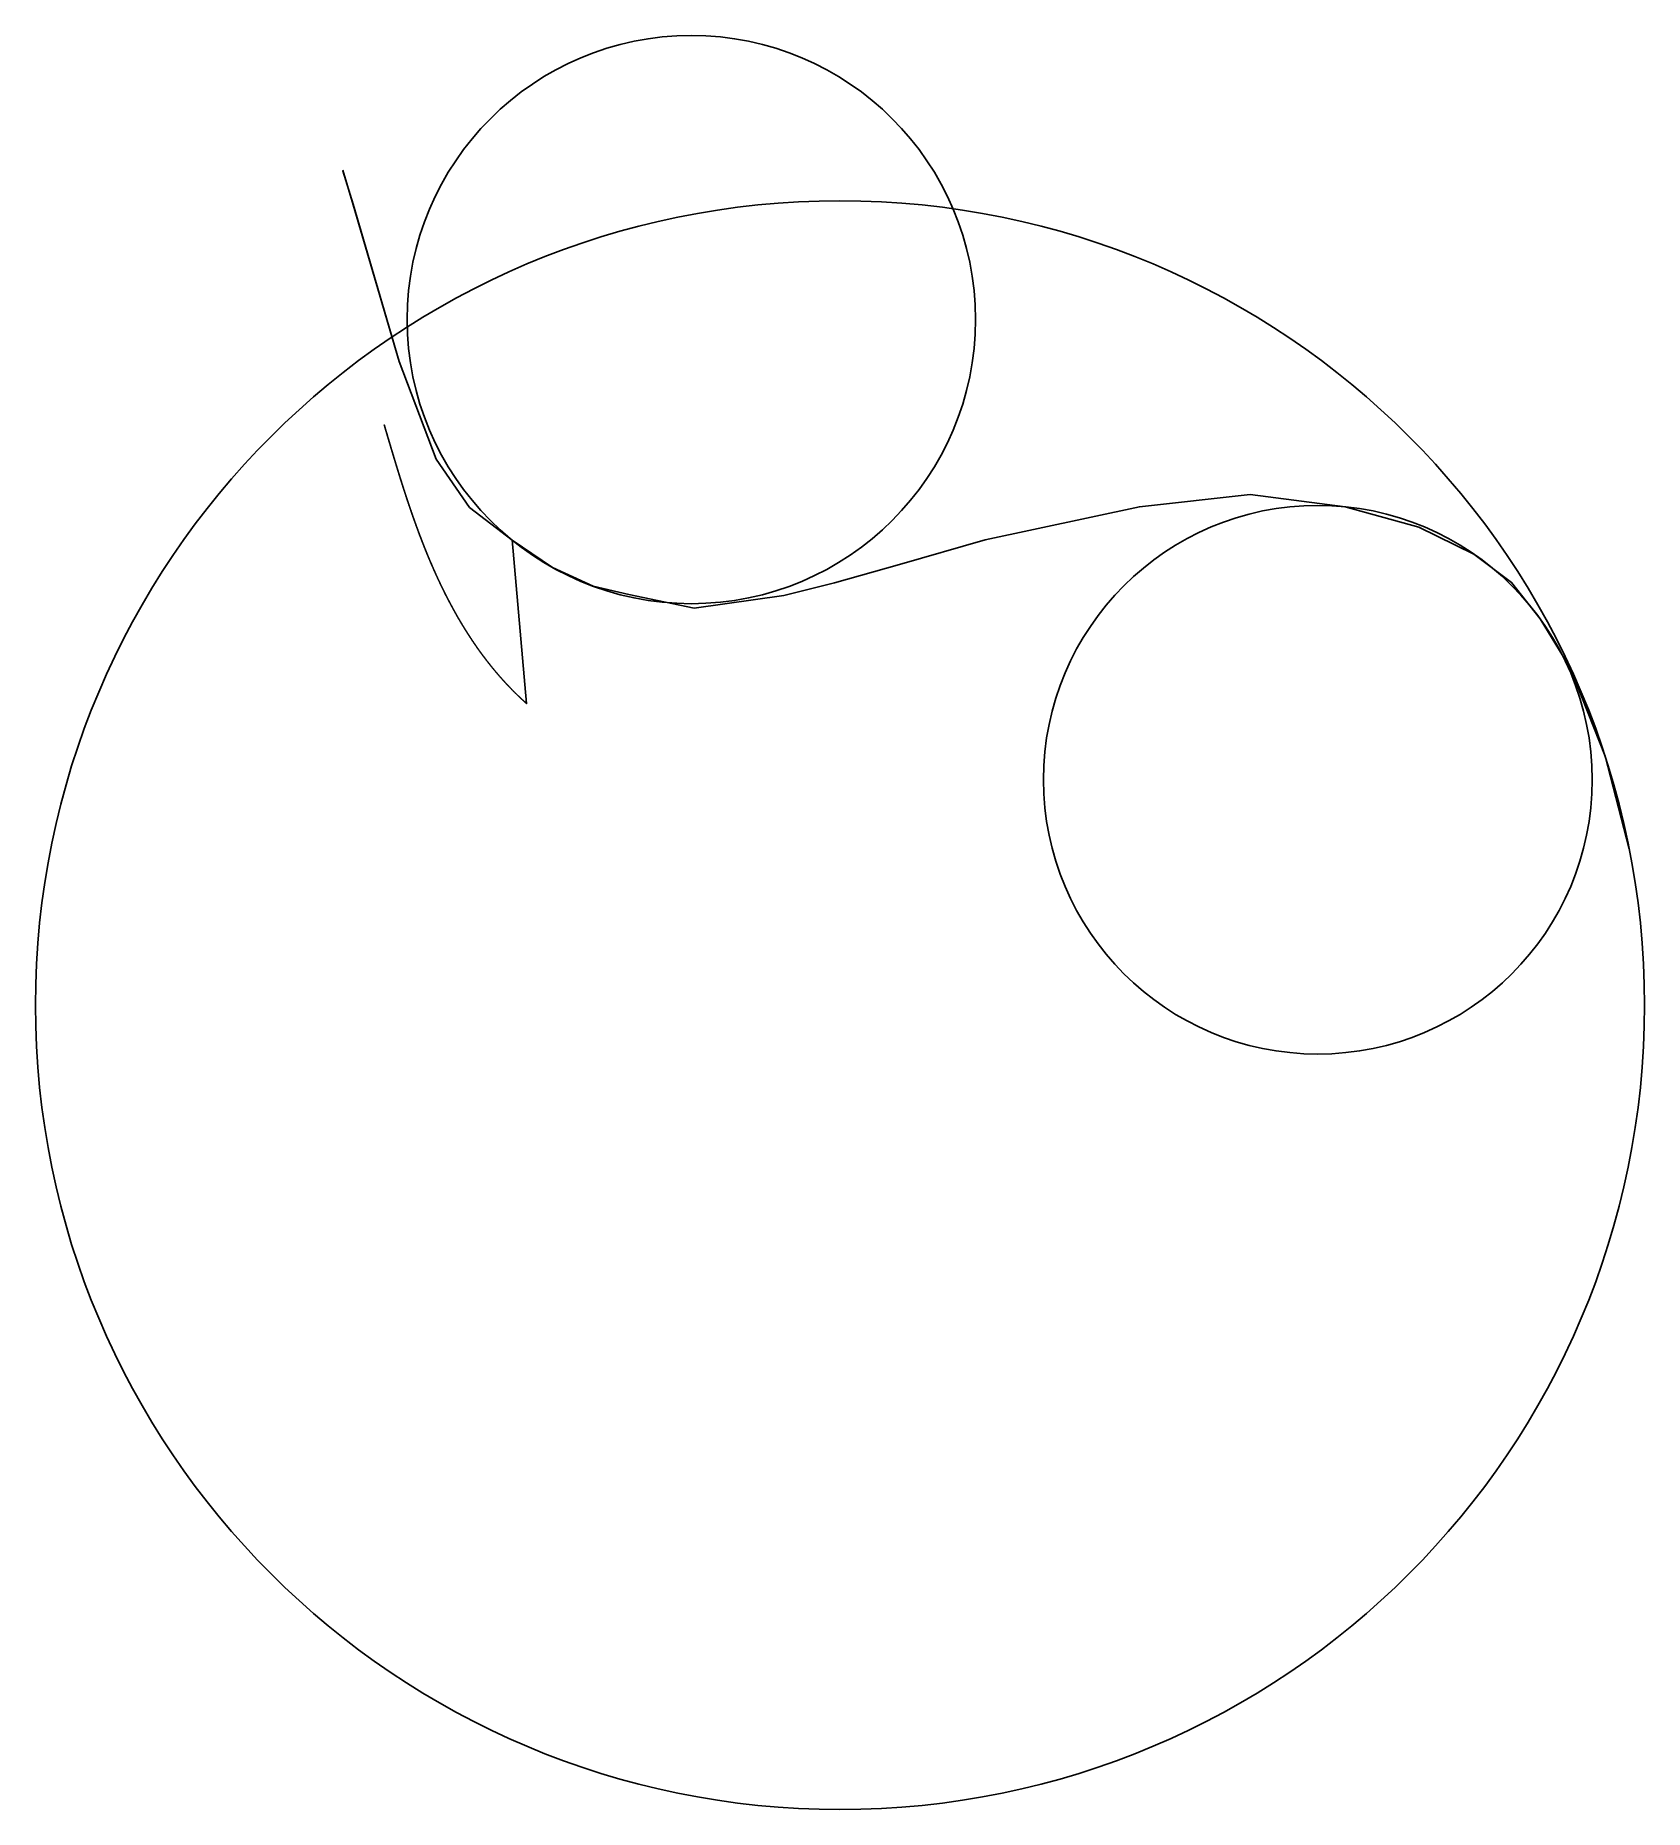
# Model space of a CAD drawing. Header units: millimetres. Extents: x -1980 to 6514, y -8475 to 892.
import ezdxf

# ---------------------------------------------------------------- set-up
doc = ezdxf.new("R2010")
doc.units = ezdxf.units.MM
for name, color, linetype in [('Eje Trazado', 5, 'Continuous'), ('Nueva polilinia', 3, 'Continuous'), ('polilinia original', 2, 'Continuous'), ('Trazado', 5, 'Continuous')]:
    doc.layers.add(name, color=color, linetype=linetype)

msp = doc.modelspace()

# ---------------------------------------------------------------- linework, layer by layer
at = {"layer": 'Eje Trazado'}
msp.add_lwpolyline([(-138.8, -1164.4), (-138.5, -1165.3), (-138.2, -1166.3), (-138, -1167.2), (-137.7, -1168.2), (-137.4, -1169.2), (-137.1, -1170.1), (-136.8, -1171.1), (-136.5, -1172), (-136.3, -1173), (-136, -1174), (-135.7, -1174.9), (-135.4, -1175.9), (-135.1, -1176.8), (-134.9, -1177.8), (-134.6, -1178.7), (-134.3, -1179.7), (-134, -1180.7), (-133.7, -1181.6), (-133.4, -1182.6), (-133.2, -1183.5), (-132.9, -1184.5), (-132.6, -1185.5), (-132.3, -1186.4), (-132, -1187.4), (-131.7, -1188.3), (-131.5, -1189.3), (-131.2, -1190.3), (-130.9, -1191.2), (-130.6, -1192.2), (-130.3, -1193.1), (-130, -1194.1), (-129.8, -1195.1), (-129.5, -1196), (-129.2, -1197), (-128.9, -1197.9), (-128.6, -1198.9), (-128.3, -1199.8), (-128.1, -1200.8), (-127.8, -1201.8), (-127.5, -1202.7), (-127.2, -1203.7), (-126.9, -1204.6), (-126.7, -1205.6), (-126.4, -1206.6), (-126.1, -1207.5), (-125.8, -1208.5), (-125.5, -1209.4), (-125.2, -1210.4), (-125, -1211.4), (-124.7, -1212.3), (-124.4, -1213.3), (-124.1, -1214.2), (-123.8, -1215.2), (-123.5, -1216.2), (-123.3, -1217.1), (-123, -1218.1), (-122.7, -1219), (-122.4, -1220), (-122.1, -1220.9), (-121.8, -1221.9), (-121.6, -1222.9), (-121.3, -1223.8), (-121, -1224.8), (-120.7, -1225.7), (-120.4, -1226.7), (-120.1, -1227.7), (-119.9, -1228.6), (-119.6, -1229.6), (-119.3, -1230.5), (-119, -1231.5), (-118.7, -1232.5), (-118.4, -1233.4), (-118.2, -1234.4), (-117.9, -1235.3), (-117.6, -1236.3), (-117.3, -1237.3), (-117, -1238.2), (-116.7, -1239.2), (-116.5, -1240.1), (-116.2, -1241.1), (-115.9, -1242), (-115.6, -1243), (-115.3, -1244), (-115, -1244.9), (-114.7, -1245.9), (-114.5, -1246.8), (-114.2, -1247.8), (-113.9, -1248.8), (-113.6, -1249.7), (-113.3, -1250.7), (-113, -1251.6), (-112.8, -1252.6), (-112.5, -1253.6), (-112.2, -1254.5), (-111.9, -1255.5), (-111.6, -1256.4), (-111.3, -1257.4), (-111.1, -1258.3), (-110.8, -1259.3), (-110.5, -1260.3), (-110.2, -1261.2), (-109.9, -1262.2), (-109.6, -1263.1), (-109.3, -1264.1), (-109.1, -1265.1), (-108.8, -1266), (-108.5, -1267), (-108.2, -1267.9), (-107.9, -1268.9), (-107.6, -1269.8), (-107.4, -1270.8), (-107.1, -1271.8), (-106.8, -1272.7), (-106.5, -1273.7), (-106.2, -1274.6), (-105.9, -1275.6), (-105.6, -1276.6), (-105.4, -1277.5), (-105.1, -1278.5), (-104.8, -1279.4), (-104.5, -1280.4), (-104.2, -1281.4), (-103.9, -1282.3), (-103.6, -1283.3), (-103.4, -1284.2), (-103.1, -1285.2), (-102.8, -1286.1), (-102.5, -1287.1), (-102.2, -1288.1), (-101.9, -1289), (-101.6, -1290), (-101.4, -1290.9), (-101.1, -1291.9), (-100.8, -1292.8), (-100.5, -1293.8), (-100.2, -1294.8), (-99.9, -1295.7), (-99.6, -1296.7), (-99.4, -1297.6), (-99.1, -1298.6), (-98.8, -1299.6), (-98.5, -1300.5), (-98.2, -1301.5), (-97.9, -1302.4), (-97.6, -1303.4), (-97.3, -1304.3), (-97.1, -1305.3), (-96.8, -1306.3), (-96.5, -1307.2), (-96.2, -1308.2), (-95.9, -1309.1), (-95.6, -1310.1), (-95.3, -1311.1), (-95.1, -1312), (-94.8, -1313), (-94.5, -1313.9), (-94.2, -1314.9), (-93.9, -1315.8), (-93.6, -1316.8), (-93.3, -1317.8), (-93, -1318.7), (-92.8, -1319.7), (-92.5, -1320.6), (-92.2, -1321.6), (-91.9, -1322.5), (-91.6, -1323.5), (-91.3, -1324.5), (-91, -1325.4), (-90.7, -1326.4), (-90.5, -1327.3), (-90.2, -1328.3), (-89.9, -1329.2), (-89.6, -1330.2), (-89.3, -1331.2), (-89, -1332.1), (-88.7, -1333.1), (-88.4, -1334), (-88.1, -1335), (-87.9, -1336), (-87.6, -1336.9), (-87.3, -1337.9), (-87, -1338.8), (-86.7, -1339.8), (-86.4, -1340.7), (-86.1, -1341.7), (-85.8, -1342.7), (-85.5, -1343.6), (-85.3, -1344.6), (-85, -1345.5), (-84.7, -1346.5), (-84.4, -1347.4), (-84.1, -1348.4), (-83.8, -1349.4), (-83.5, -1350.3), (-83.2, -1351.3), (-82.9, -1352.2), (-82.6, -1353.2), (-82.4, -1354.1), (-82.1, -1355.1), (-81.8, -1356.1), (-81.5, -1357), (-81.2, -1358), (-80.9, -1358.9), (-80.6, -1359.9), (-80.3, -1360.8), (-80, -1361.8), (-79.7, -1362.8), (-79.5, -1363.7), (-79.2, -1364.7), (-78.9, -1365.6), (-78.6, -1366.6), (-78.3, -1367.5), (-78, -1368.5), (-77.7, -1369.4), (-77.4, -1370.4), (-77.1, -1371.4), (-76.8, -1372.3), (-76.5, -1373.3), (-76.2, -1374.2), (-76, -1375.2), (-75.7, -1376.1), (-75.4, -1377.1), (-75.1, -1378.1), (-74.8, -1379), (-74.5, -1380), (-74.2, -1380.9), (-73.9, -1381.9), (-73.6, -1382.8), (-73.3, -1383.8), (-73, -1384.8), (-72.7, -1385.7), (-72.4, -1386.7), (-72.2, -1387.6), (-71.9, -1388.6), (-71.6, -1389.5), (-71.3, -1390.5), (-71, -1391.4), (-70.7, -1392.4), (-70.4, -1393.4), (-70.1, -1394.3), (-69.8, -1395.3), (-69.5, -1396.2), (-69.2, -1397.2), (-68.9, -1398.1), (-68.6, -1399.1), (-68.3, -1400), (-68, -1401), (-67.8, -1402), (-67.5, -1402.9), (-67.2, -1403.9), (-66.9, -1404.8), (-66.6, -1405.8), (-66.3, -1406.7), (-66, -1407.7), (-65.7, -1408.6), (-65.4, -1409.6), (-65.1, -1410.6), (-64.8, -1411.5), (-64.5, -1412.5), (-64.2, -1413.4), (-63.9, -1414.4), (-63.6, -1415.3), (-63.3, -1416.3), (-63, -1417.2), (-62.7, -1418.2), (-62.4, -1419.2), (-62.1, -1420.1), (-61.8, -1421.1), (-61.5, -1422), (-61.3, -1423), (-61, -1423.9), (-60.7, -1424.9), (-60.4, -1425.8), (-60.1, -1426.8), (-59.8, -1427.8), (-59.5, -1428.7), (-59.2, -1429.7), (-58.9, -1430.6), (-58.6, -1431.6), (-58.3, -1432.5), (-58, -1433.5), (-57.7, -1434.4), (-57.4, -1435.4), (-57.1, -1436.3), (-56.8, -1437.3), (-56.5, -1438.3), (-56.2, -1439.2), (-55.9, -1440.2), (-55.6, -1441.1), (-55.3, -1442.1), (-55, -1443), (-54.7, -1444), (-54.4, -1444.9), (-54.1, -1445.9), (-53.8, -1446.8), (-53.5, -1447.8), (-53.2, -1448.8), (-52.9, -1449.7), (-52.6, -1450.7), (-52.3, -1451.6), (-52, -1452.6), (-51.7, -1453.5), (-51.4, -1454.5), (-51.1, -1455.4), (-50.8, -1456.4), (-50.5, -1457.3), (-50.2, -1458.3), (-49.9, -1459.2), (-49.6, -1460.2), (-49.3, -1461.2), (-49, -1462.1), (-48.7, -1463.1), (-48.4, -1464), (-48.1, -1465), (-47.8, -1465.9), (-47.5, -1466.9), (-47.2, -1467.8), (-46.9, -1468.8), (-46.6, -1469.7), (-46.3, -1470.7), (-46, -1471.6), (-45.7, -1472.6), (-45.4, -1473.5), (-45.1, -1474.5), (-44.8, -1475.5), (-44.5, -1476.4), (-44.2, -1477.4), (-43.9, -1478.3), (-43.6, -1479.3), (-43.3, -1480.2), (-43, -1481.2), (-42.7, -1482.1), (-42.4, -1483.1), (-42, -1484), (-41.7, -1485), (-41.4, -1485.9), (-41.1, -1486.9), (-40.8, -1487.8), (-40.5, -1488.8), (-40.2, -1489.7), (-39.9, -1490.7), (-39.6, -1491.6), (-39.3, -1492.6), (-39, -1493.6), (-38.7, -1494.5), (-38.4, -1495.5), (-38.1, -1496.4), (-37.8, -1497.4), (-37.5, -1498.3), (-37.2, -1499.3), (-36.9, -1500.2), (-36.6, -1501.2), (-36.3, -1502.1), (-35.9, -1503.1), (-35.6, -1504), (-35.3, -1505), (-35, -1505.9), (-34.7, -1506.9), (-34.4, -1507.8), (-34.1, -1508.8), (-33.8, -1509.7), (-33.5, -1510.7), (-33.2, -1511.6), (-32.9, -1512.6), (-32.6, -1513.5), (-32.3, -1514.5), (-32, -1515.4), (-31.6, -1516.4), (-31.3, -1517.3), (-31, -1518.3), (-30.7, -1519.2), (-30.4, -1520.2), (-30.1, -1521.2), (-29.8, -1522.1), (-29.5, -1523.1), (-29.2, -1524), (-28.9, -1525), (-28.6, -1525.9), (-28.2, -1526.9), (-27.9, -1527.8), (-27.6, -1528.8), (-27.3, -1529.7), (-27, -1530.7), (-26.7, -1531.6), (-26.4, -1532.6), (-26.1, -1533.5), (-25.8, -1534.5), (-25.4, -1535.4), (-25.1, -1536.4), (-24.8, -1537.3), (-24.5, -1538.3), (-24.2, -1539.2), (-23.9, -1540.2), (-23.6, -1541.1), (-23.3, -1542.1), (-23, -1543), (-22.6, -1544), (-22.3, -1544.9), (-22, -1545.9), (-21.7, -1546.8), (-21.4, -1547.8), (-21.1, -1548.7), (-20.8, -1549.7), (-20.4, -1550.6), (-20.1, -1551.6), (-19.8, -1552.5), (-19.5, -1553.5), (-19.2, -1554.4), (-18.9, -1555.4), (-18.6, -1556.3), (-18.2, -1557.3), (-17.9, -1558.2), (-17.6, -1559.2), (-17.3, -1560.1), (-17, -1561.1), (-16.7, -1562), (-16.4, -1563), (-16, -1563.9), (-15.7, -1564.8), (-15.4, -1565.8), (-15.1, -1566.7), (-14.8, -1567.7), (-14.5, -1568.6), (-14.1, -1569.6), (-13.8, -1570.5), (-13.5, -1571.5), (-13.2, -1572.4), (-12.9, -1573.4), (-12.6, -1574.3), (-12.2, -1575.3), (-11.9, -1576.2), (-11.6, -1577.2), (-11.3, -1578.1), (-11, -1579.1), (-10.7, -1580), (-10.3, -1581), (-10, -1581.9), (-9.7, -1582.9), (-9.4, -1583.8), (-9.1, -1584.8), (-8.7, -1585.7), (-8.4, -1586.7), (-8.1, -1587.6), (-7.8, -1588.6), (-7.5, -1589.5), (-7.1, -1590.4), (-6.8, -1591.4), (-6.5, -1592.3), (-6.2, -1593.3), (-5.9, -1594.2), (-5.5, -1595.2), (-5.2, -1596.1), (-4.9, -1597.1), (-4.6, -1598), (-4.2, -1599), (-3.9, -1599.9), (-3.6, -1600.9), (-3.3, -1601.8), (-3, -1602.8), (-2.6, -1603.7), (-2.3, -1604.6), (-2, -1605.6), (-1.7, -1606.5), (-1.3, -1607.5), (-1, -1608.4), (-0.7, -1609.4), (-0.4, -1610.3), (0, -1611.3), (0.3, -1612.2), (0.6, -1613.2), (0.9, -1614.1), (1.2, -1615.1), (1.6, -1616), (1.9, -1616.9), (2.2, -1617.9), (2.6, -1618.8), (2.9, -1619.8), (3.2, -1620.7), (3.5, -1621.7), (3.9, -1622.6), (4.2, -1623.6), (4.5, -1624.5), (4.8, -1625.5), (5.2, -1626.4), (5.5, -1627.3), (5.8, -1628.3), (6.1, -1629.2), (6.5, -1630.2), (6.8, -1631.1), (7.1, -1632.1), (7.5, -1633), (7.8, -1634), (8.1, -1634.9), (8.4, -1635.8), (8.8, -1636.8), (9.1, -1637.7), (9.4, -1638.7), (9.8, -1639.6), (10.1, -1640.6), (10.4, -1641.5), (10.7, -1642.5), (11.1, -1643.4), (11.4, -1644.3), (11.7, -1645.3), (12.1, -1646.2), (12.4, -1647.2), (12.7, -1648.1), (13.1, -1649.1), (13.4, -1650), (13.7, -1650.9), (14.1, -1651.9), (14.4, -1652.8), (14.7, -1653.8), (15.1, -1654.7), (15.4, -1655.7), (15.7, -1656.6), (16.1, -1657.6), (16.4, -1658.5), (16.7, -1659.4), (17.1, -1660.4), (17.4, -1661.3), (17.7, -1662.3), (18.1, -1663.2), (18.4, -1664.1), (18.7, -1665.1), (19.1, -1666), (19.4, -1667), (19.7, -1667.9), (20.1, -1668.9), (20.4, -1669.8), (20.7, -1670.7), (21.1, -1671.7), (21.4, -1672.6), (21.7, -1673.6), (22.1, -1674.5), (22.4, -1675.5), (22.8, -1676.4), (23.1, -1677.3), (23.4, -1678.3), (23.8, -1679.2), (24.1, -1680.2), (24.4, -1681.1), (24.8, -1682), (25.1, -1683), (25.5, -1683.9), (25.8, -1684.9), (26.1, -1685.8), (26.5, -1686.7), (26.8, -1687.7), (27.2, -1688.6), (27.5, -1689.6), (27.8, -1690.5), (28.2, -1691.4), (28.5, -1692.4), (28.9, -1693.3), (29.2, -1694.3), (29.5, -1695.2), (29.9, -1696.1), (30.2, -1697.1), (30.6, -1698), (30.9, -1699), (31.2, -1699.9), (31.6, -1700.8), (31.9, -1701.8), (32.3, -1702.7), (32.6, -1703.7), (33, -1704.6), (33.3, -1705.5), (33.7, -1706.5), (34, -1707.4), (34.3, -1708.4), (34.7, -1709.3), (35, -1710.2), (35.4, -1711.2), (35.7, -1712.1), (36.1, -1713.1), (36.4, -1714), (36.8, -1714.9), (37.1, -1715.9), (37.4, -1716.8), (37.8, -1717.7), (38.1, -1718.7), (38.5, -1719.6), (38.8, -1720.6), (39.2, -1721.5), (39.5, -1722.4), (39.9, -1723.4), (40.2, -1724.3), (40.6, -1725.2), (40.9, -1726.2), (41.3, -1727.1), (41.6, -1728.1), (42, -1729), (42.3, -1729.9), (42.7, -1730.9), (43, -1731.8), (43.4, -1732.7), (43.7, -1733.7), (44.1, -1734.6), (44.4, -1735.6), (44.8, -1736.5), (45.1, -1737.4), (45.5, -1738.4), (45.8, -1739.3), (46.2, -1740.2), (46.5, -1741.2), (46.9, -1742.1), (47.2, -1743), (47.6, -1744), (47.9, -1744.9), (48.3, -1745.9), (48.6, -1746.8), (49, -1747.7), (49.3, -1748.7), (49.7, -1749.6), (50, -1750.5), (50.4, -1751.5), (50.8, -1752.4), (51.1, -1753.3), (51.5, -1754.3), (51.8, -1755.2), (52.2, -1756.1), (52.5, -1757.1), (52.9, -1758), (53.2, -1758.9), (53.6, -1759.9), (54, -1760.8), (54.3, -1761.7), (54.7, -1762.7), (55, -1763.6), (55.4, -1764.5), (55.7, -1765.5), (56.1, -1766.4), (56.5, -1767.3), (56.8, -1768.3), (57.2, -1769.2), (57.5, -1770.1), (57.9, -1771.1), (58.3, -1772), (58.6, -1772.9), (59, -1773.9), (59.3, -1774.8), (59.7, -1775.7), (60.1, -1776.7), (60.4, -1777.6), (60.8, -1778.5), (61.1, -1779.5), (61.5, -1780.4), (61.9, -1781.3), (62.2, -1782.3), (62.6, -1783.2), (63, -1784.1), (63.3, -1785.1), (63.7, -1786), (64, -1786.9), (64.4, -1787.9), (64.8, -1788.8), (65.1, -1789.7), (65.5, -1790.7), (65.9, -1791.6), (66.2, -1792.5), (66.6, -1793.5), (67, -1794.4), (67.3, -1795.3), (67.7, -1796.2), (68.1, -1797.2), (68.4, -1798.1), (68.8, -1799), (69.2, -1800), (69.5, -1800.9), (69.9, -1801.8), (70.3, -1802.8), (70.6, -1803.7), (71, -1804.6), (71.4, -1805.5), (71.7, -1806.5), (72.1, -1807.4), (72.5, -1808.3), (72.8, -1809.3), (73.2, -1810.2), (73.6, -1811.1), (73.9, -1812.1), (74.3, -1813), (74.7, -1813.9), (75.1, -1814.8), (75.4, -1815.8), (75.8, -1816.7), (76.2, -1817.6), (76.5, -1818.6), (76.9, -1819.5), (77.3, -1820.4), (77.7, -1821.3), (78, -1822.3), (78.4, -1823.2), (78.8, -1824.1), (79.1, -1825), (79.5, -1826), (79.9, -1826.9), (80.3, -1827.8), (80.6, -1828.8), (81, -1829.7), (81.4, -1830.6), (81.8, -1831.5), (82.1, -1832.5), (82.5, -1833.4), (82.9, -1834.3), (83.3, -1835.2), (83.6, -1836.2), (84, -1837.1), (84.4, -1838), (84.8, -1839), (85.2, -1839.9), (85.5, -1840.8), (85.9, -1841.7), (86.3, -1842.7), (86.7, -1843.6), (87, -1844.5), (87.4, -1845.4), (87.8, -1846.4), (88.2, -1847.3), (88.6, -1848.2), (88.9, -1849.1), (89.3, -1850.1), (89.7, -1851), (90.1, -1851.9), (90.5, -1852.8), (90.9, -1853.8), (91.2, -1854.7), (91.6, -1855.6), (92, -1856.5), (92.4, -1857.4), (92.8, -1858.4), (93.1, -1859.3), (93.5, -1860.2), (93.9, -1861.1), (94.3, -1862.1), (94.7, -1863), (95.1, -1863.9), (95.5, -1864.8), (95.8, -1865.8), (96.2, -1866.7), (96.6, -1867.6), (97, -1868.5), (97.4, -1869.4), (97.8, -1870.4), (98.2, -1871.3), (98.5, -1872.2), (98.9, -1873.1), (99.3, -1874.1), (99.7, -1875), (100.1, -1875.9), (100.5, -1876.8), (100.9, -1877.7), (101.3, -1878.7), (101.6, -1879.6), (102, -1880.5), (102.4, -1881.4), (102.8, -1882.4), (103.2, -1883.3), (103.6, -1884.2), (104, -1885.1), (104.4, -1886), (104.8, -1887), (105.2, -1887.9), (105.6, -1888.8), (105.9, -1889.7), (106.3, -1890.6), (106.7, -1891.6), (107.1, -1892.5), (107.5, -1893.4), (107.9, -1894.3), (108.3, -1895.2), (108.7, -1896.1), (109.1, -1897.1), (109.5, -1898), (109.9, -1898.9), (110.3, -1899.8), (110.7, -1900.7), (111.1, -1901.7), (111.5, -1902.6), (111.9, -1903.5), (112.3, -1904.4), (112.7, -1905.3), (113.1, -1906.2), (113.5, -1907.2), (113.9, -1908.1), (114.3, -1909), (114.6, -1909.9), (115, -1910.8), (115.4, -1911.8), (115.8, -1912.7), (116.2, -1913.6), (116.6, -1914.5), (117, -1915.4), (117.4, -1916.3), (117.8, -1917.3), (118.2, -1918.2), (118.7, -1919.1), (119.1, -1920), (119.5, -1920.9), (119.9, -1921.8), (120.3, -1922.7), (120.7, -1923.7), (121.1, -1924.6), (121.5, -1925.5), (121.9, -1926.4), (122.3, -1927.3), (122.7, -1928.2), (123.1, -1929.1), (123.5, -1930.1), (123.9, -1931), (124.3, -1931.9), (124.7, -1932.8), (125.1, -1933.7), (125.5, -1934.6), (125.9, -1935.5), (126.3, -1936.5), (126.7, -1937.4), (127.1, -1938.3), (127.6, -1939.2), (128, -1940.1), (128.4, -1941), (128.8, -1941.9), (129.2, -1942.9), (129.6, -1943.8), (130, -1944.7), (130.4, -1945.6), (130.8, -1946.5), (131.2, -1947.4), (131.7, -1948.3), (132.1, -1949.2), (132.5, -1950.1), (132.9, -1951.1), (133.3, -1952), (133.7, -1952.9), (134.1, -1953.8), (134.5, -1954.7), (134.9, -1955.6), (135.4, -1956.5), (135.8, -1957.4), (136.2, -1958.3), (136.6, -1959.3), (137, -1960.2), (137.4, -1961.1), (137.9, -1962), (138.3, -1962.9), (138.7, -1963.8), (139.1, -1964.7), (139.5, -1965.6), (139.9, -1966.5), (140.3, -1967.4), (140.8, -1968.3), (141.2, -1969.3), (141.6, -1970.2), (142, -1971.1), (142.4, -1972), (142.9, -1972.9), (143.3, -1973.8), (143.7, -1974.7), (144.1, -1975.6), (144.5, -1976.5), (145, -1977.4), (145.4, -1978.3), (145.8, -1979.2), (146.2, -1980.1), (146.6, -1981.1), (147.1, -1982), (147.5, -1982.9), (147.9, -1983.8), (148.3, -1984.7), (148.8, -1985.6), (149.2, -1986.5), (149.6, -1987.4), (150, -1988.3), (150.5, -1989.2), (150.9, -1990.1), (151.3, -1991), (151.7, -1991.9), (152.2, -1992.8), (152.6, -1993.7), (153, -1994.6), (153.4, -1995.5), (153.9, -1996.4), (154.3, -1997.3), (154.7, -1998.2), (155.2, -1999.2), (155.6, -2000.1), (156, -2001), (156.4, -2001.9), (156.9, -2002.8), (157.3, -2003.7), (157.7, -2004.6), (158.2, -2005.5), (158.6, -2006.4), (159, -2007.3), (159.5, -2008.2), (159.9, -2009.1), (160.3, -2010), (160.7, -2010.9), (161.2, -2011.8), (161.6, -2012.7), (162, -2013.6), (162.5, -2014.5), (162.9, -2015.4), (163.3, -2016.3), (163.8, -2017.2), (164.2, -2018.1), (164.7, -2019), (165.1, -2019.9), (165.5, -2020.8), (166, -2021.7), (166.4, -2022.6), (166.8, -2023.5), (167.3, -2024.4), (167.7, -2025.3), (168.1, -2026.2), (168.6, -2027.1), (169, -2028), (169.5, -2028.9), (169.9, -2029.8), (170.3, -2030.7), (170.8, -2031.6), (171.2, -2032.5), (171.7, -2033.4), (172.1, -2034.3), (172.5, -2035.2), (173, -2036.1), (173.4, -2037), (173.9, -2037.9), (174.3, -2038.8), (174.8, -2039.7), (175.2, -2040.6), (175.6, -2041.5), (176.1, -2042.3), (176.5, -2043.2), (177, -2044.1), (177.4, -2045), (177.9, -2045.9), (178.3, -2046.8), (178.8, -2047.7), (179.2, -2048.6), (179.6, -2049.5), (180.1, -2050.4), (180.5, -2051.3), (181, -2052.2), (181.4, -2053.1), (181.9, -2054), (182.3, -2054.9), (182.8, -2055.8), (183.2, -2056.7), (183.7, -2057.6), (184.1, -2058.4), (184.6, -2059.3), (185, -2060.2), (185.5, -2061.1), (185.9, -2062), (186.4, -2062.9), (186.8, -2063.8), (187.3, -2064.7), (187.7, -2065.6), (188.2, -2066.5), (188.6, -2067.4), (189.1, -2068.3), (189.6, -2069.2), (190, -2070), (190.5, -2070.9), (190.9, -2071.8), (191.4, -2072.7), (191.8, -2073.6), (192.3, -2074.5), (192.7, -2075.4), (193.2, -2076.3), (193.7, -2077.2), (194.1, -2078.1), (194.6, -2078.9), (195, -2079.8), (195.5, -2080.7), (195.9, -2081.6), (196.4, -2082.5), (196.9, -2083.4), (197.3, -2084.3), (197.8, -2085.2), (198.2, -2086), (198.7, -2086.9), (199.2, -2087.8), (199.6, -2088.7), (200.1, -2089.6), (200.6, -2090.5), (201, -2091.4), (201.5, -2092.3), (201.9, -2093.1), (202.4, -2094), (202.9, -2094.9), (203.3, -2095.8), (203.8, -2096.7), (204.3, -2097.6), (204.7, -2098.5), (205.2, -2099.3), (205.7, -2100.2), (206.1, -2101.1), (206.6, -2102), (207.1, -2102.9), (207.5, -2103.8), (208, -2104.6), (208.5, -2105.5), (208.9, -2106.4), (209.4, -2107.3), (209.9, -2108.2), (210.3, -2109.1), (210.8, -2109.9), (211.3, -2110.8), (211.8, -2111.7), (212.2, -2112.6), (212.7, -2113.5), (213.2, -2114.4), (213.6, -2115.2), (214.1, -2116.1), (214.6, -2117), (215.1, -2117.9), (215.5, -2118.8), (216, -2119.6), (216.5, -2120.5), (217, -2121.4), (217.4, -2122.3), (217.9, -2123.2), (218.4, -2124), (218.9, -2124.9), (219.3, -2125.8), (219.8, -2126.7), (220.3, -2127.6), (220.8, -2128.4), (221.2, -2129.3), (221.7, -2130.2), (222.2, -2131.1), (222.7, -2131.9), (223.2, -2132.8), (223.6, -2133.7), (224.1, -2134.6), (224.6, -2135.5), (225.1, -2136.3), (225.6, -2137.2), (226, -2138.1), (226.5, -2139), (227, -2139.8), (227.5, -2140.7), (228, -2141.6), (228.5, -2142.5), (228.9, -2143.3), (229.4, -2144.2), (229.9, -2145.1), (230.4, -2146), (230.9, -2146.8), (231.4, -2147.7), (231.8, -2148.6), (232.3, -2149.5), (232.8, -2150.3), (233.3, -2151.2), (233.8, -2152.1), (234.3, -2153), (234.8, -2153.8), (235.3, -2154.7), (235.7, -2155.6), (236.2, -2156.4), (236.7, -2157.3), (237.2, -2158.2), (237.7, -2159.1), (238.2, -2159.9), (238.7, -2160.8), (239.2, -2161.7), (239.7, -2162.5), (240.2, -2163.4), (240.7, -2164.3), (241.2, -2165.2), (241.6, -2166), (242.1, -2166.9), (242.6, -2167.8), (243.1, -2168.6), (243.6, -2169.5), (244.1, -2170.4), (244.6, -2171.2), (245.1, -2172.1), (245.6, -2173), (246.1, -2173.8), (246.6, -2174.7), (247.1, -2175.6), (247.6, -2176.4), (248.1, -2177.3), (248.6, -2178.2), (249.1, -2179.1), (249.6, -2179.9), (250.1, -2180.8), (250.6, -2181.6), (251.1, -2182.5), (251.6, -2183.4), (252.1, -2184.2), (252.6, -2185.1), (253.1, -2186), (253.6, -2186.8), (254.1, -2187.7), (254.6, -2188.6), (255.1, -2189.4), (255.6, -2190.3), (256.1, -2191.2), (256.6, -2192), (257.1, -2192.9), (257.6, -2193.8), (258.1, -2194.6), (258.6, -2195.5), (259.1, -2196.3), (259.6, -2197.2), (260.2, -2198.1), (260.7, -2198.9), (261.2, -2199.8), (261.7, -2200.6), (262.2, -2201.5), (262.7, -2202.4), (263.2, -2203.2), (263.7, -2204.1), (264.2, -2204.9), (264.7, -2205.8), (265.2, -2206.7), (265.8, -2207.5), (266.3, -2208.4), (266.8, -2209.2), (267.3, -2210.1), (267.8, -2211), (268.3, -2211.8), (268.8, -2212.7), (269.4, -2213.5), (269.9, -2214.4), (270.4, -2215.3), (270.9, -2216.1), (271.4, -2217), (271.9, -2217.8), (272.4, -2218.7), (273, -2219.5), (273.5, -2220.4), (274, -2221.2), (274.5, -2222.1), (275, -2223), (275.5, -2223.8), (276.1, -2224.7), (276.6, -2225.5), (277.1, -2226.4), (277.6, -2227.2), (278.1, -2228.1), (278.7, -2228.9), (279.2, -2229.8), (279.7, -2230.6), (280.2, -2231.5), (280.8, -2232.3), (281.3, -2233.2), (281.8, -2234.1), (282.3, -2234.9), (282.9, -2235.8), (283.4, -2236.6), (283.9, -2237.5), (284.4, -2238.3), (285, -2239.2), (285.5, -2240), (286, -2240.9), (286.5, -2241.7), (287.1, -2242.6), (287.6, -2243.4), (288.1, -2244.3), (288.6, -2245.1), (289.2, -2246), (289.7, -2246.8), (290.2, -2247.7), (290.8, -2248.5), (291.3, -2249.3), (291.8, -2250.2), (292.4, -2251), (292.9, -2251.9), (293.4, -2252.7), (294, -2253.6), (294.5, -2254.4), (295, -2255.3), (295.5, -2256.1), (296.1, -2257), (296.6, -2257.8), (297.2, -2258.7), (297.7, -2259.5), (298.2, -2260.3), (298.8, -2261.2), (299.3, -2262), (299.8, -2262.9), (300.4, -2263.7), (300.9, -2264.6), (301.4, -2265.4), (302, -2266.3), (302.5, -2267.1), (303.1, -2267.9), (303.6, -2268.8), (304.1, -2269.6), (304.7, -2270.5), (305.2, -2271.3), (305.8, -2272.1), (306.3, -2273), (306.8, -2273.8), (307.4, -2274.7), (307.9, -2275.5), (308.5, -2276.3), (309, -2277.2), (309.6, -2278), (310.1, -2278.9), (310.7, -2279.7), (311.2, -2280.5), (311.7, -2281.4), (312.3, -2282.2), (312.8, -2283.1), (313.4, -2283.9), (313.9, -2284.7), (314.5, -2285.6), (315, -2286.4), (315.6, -2287.2), (316.1, -2288.1), (316.7, -2288.9), (317.2, -2289.7), (317.8, -2290.6), (318.3, -2291.4), (318.9, -2292.2), (319.4, -2293.1), (320, -2293.9), (320.5, -2294.7), (321.1, -2295.6), (321.6, -2296.4), (322.2, -2297.2), (322.7, -2298.1), (323.3, -2298.9), (323.8, -2299.7), (324.4, -2300.6), (325, -2301.4), (325.5, -2302.2), (326.1, -2303.1), (326.6, -2303.9), (327.2, -2304.7), (327.7, -2305.6), (328.3, -2306.4), (328.9, -2307.2), (329.4, -2308.1), (330, -2308.9), (330.5, -2309.7), (331.1, -2310.5), (331.7, -2311.4), (332.2, -2312.2), (332.8, -2313), (333.3, -2313.9), (333.9, -2314.7), (334.5, -2315.5), (335, -2316.3), (335.6, -2317.2), (336.2, -2318), (336.7, -2318.8), (337.3, -2319.6), (337.8, -2320.5), (338.4, -2321.3), (339, -2322.1), (339.5, -2322.9), (340.1, -2323.8), (340.7, -2324.6), (341.2, -2325.4), (341.8, -2326.2), (342.4, -2327.1), (342.9, -2327.9), (343.5, -2328.7), (344.1, -2329.5), (344.7, -2330.3), (345.2, -2331.2), (345.8, -2332), (346.4, -2332.8), (346.9, -2333.6), (347.5, -2334.4), (348.1, -2335.3), (348.7, -2336.1), (349.2, -2336.9), (349.8, -2337.7), (350.4, -2338.5), (350.9, -2339.4), (351.5, -2340.2), (352.1, -2341), (352.7, -2341.8), (353.2, -2342.6), (353.8, -2343.5), (354.4, -2344.3), (355, -2345.1), (355.6, -2345.9), (356.1, -2346.7), (356.7, -2347.5), (357.3, -2348.3), (357.9, -2349.2), (358.5, -2350), (359, -2350.8), (359.6, -2351.6), (360.2, -2352.4), (360.8, -2353.2), (361.4, -2354), (361.9, -2354.9), (362.5, -2355.7), (363.1, -2356.5), (363.7, -2357.3), (364.3, -2358.1), (364.9, -2358.9), (365.4, -2359.7), (366, -2360.5), (366.6, -2361.4), (367.2, -2362.2), (367.8, -2363), (368.4, -2363.8), (369, -2364.6), (369.5, -2365.4), (370.1, -2366.2), (370.7, -2367), (371.3, -2367.8), (371.9, -2368.6), (372.5, -2369.4), (373.1, -2370.3), (373.7, -2371.1), (374.3, -2371.9), (374.9, -2372.7), (375.4, -2373.5), (376, -2374.3), (376.6, -2375.1), (377.2, -2375.9), (377.8, -2376.7), (378.4, -2377.5), (379, -2378.3), (379.6, -2379.1), (380.2, -2379.9), (380.8, -2380.7), (381.4, -2381.5), (382, -2382.3), (382.6, -2383.1), (383.2, -2383.9), (383.8, -2384.7), (384.4, -2385.5), (385, -2386.3), (385.6, -2387.1), (386.2, -2387.9), (386.8, -2388.7), (387.4, -2389.5), (388, -2390.3), (388.6, -2391.1), (389.2, -2391.9), (389.8, -2392.7), (390.4, -2393.5), (391, -2394.3), (391.6, -2395.1), (392.2, -2395.9), (392.8, -2396.7), (393.4, -2397.5), (394, -2398.3), (394.6, -2399.1), (395.2, -2399.9), (395.8, -2400.7), (396.4, -2401.5), (397, -2402.3), (397.6, -2403.1), (398.3, -2403.9), (398.9, -2404.7), (399.5, -2405.5), (400.1, -2406.2), (400.7, -2407), (401.3, -2407.8), (401.9, -2408.6), (402.5, -2409.4), (403.1, -2410.2), (403.7, -2411), (404.4, -2411.8), (405, -2412.6), (405.6, -2413.4), (406.2, -2414.2), (406.8, -2414.9), (407.4, -2415.7), (408, -2416.5), (408.7, -2417.3), (409.3, -2418.1), (409.9, -2418.9), (410.5, -2419.7), (411.1, -2420.5), (411.7, -2421.3), (412.4, -2422), (413, -2422.8), (413.6, -2423.6), (414.2, -2424.4), (414.8, -2425.2), (415.5, -2426), (416.1, -2426.7), (416.7, -2427.5), (417.3, -2428.3), (417.9, -2429.1), (418.6, -2429.9), (419.2, -2430.7), (419.8, -2431.4), (420.4, -2432.2), (421.1, -2433), (421.7, -2433.8), (422.3, -2434.6), (422.9, -2435.3), (423.6, -2436.1), (424.2, -2436.9), (424.8, -2437.7), (425.4, -2438.5), (426.1, -2439.2), (426.7, -2440), (427.3, -2440.8), (428, -2441.6), (428.6, -2442.4), (429.2, -2443.1), (429.8, -2443.9), (430.5, -2444.7), (431.1, -2445.5), (431.7, -2446.2), (432.4, -2447), (433, -2447.8), (433.6, -2448.6), (434.3, -2449.3), (434.9, -2450.1), (435.5, -2450.9), (436.2, -2451.7), (436.8, -2452.4), (437.4, -2453.2), (438.1, -2454), (438.7, -2454.7), (439.3, -2455.5), (440, -2456.3), (440.6, -2457.1), (441.3, -2457.8), (441.9, -2458.6), (442.5, -2459.4), (443.2, -2460.1), (443.8, -2460.9), (444.5, -2461.7), (445.1, -2462.4), (445.7, -2463.2), (446.4, -2464), (447, -2464.7), (447.7, -2465.5), (448.3, -2466.3), (449, -2467), (449.6, -2467.8), (450.2, -2468.6), (450.9, -2469.3), (451.5, -2470.1), (452.2, -2470.9), (452.8, -2471.6), (453.5, -2472.4), (454.1, -2473.1), (454.8, -2473.9), (455.4, -2474.7), (456.1, -2475.4), (456.7, -2476.2), (457.4, -2477), (458, -2477.7), (458.7, -2478.5), (459.3, -2479.2), (460, -2480), (460.6, -2480.8), (461.3, -2481.5), (461.9, -2482.3), (462.6, -2483), (463.2, -2483.8), (463.9, -2484.5), (464.5, -2485.3), (465.2, -2486.1), (465.8, -2486.8), (466.5, -2487.6), (467.1, -2488.3), (467.8, -2489.1), (468.5, -2489.8), (469.1, -2490.6), (469.8, -2491.3), (470.4, -2492.1), (471.1, -2492.8), (471.7, -2493.6), (472.4, -2494.3), (473.1, -2495.1), (473.7, -2495.9), (474.4, -2496.6), (475, -2497.4), (475.7, -2498.1), (476.4, -2498.9), (477, -2499.6), (477.7, -2500.3), (478.4, -2501.1), (479, -2501.8), (479.7, -2502.6), (480.3, -2503.3), (481, -2504.1), (481.7, -2504.8), (482.3, -2505.6), (483, -2506.3), (483.7, -2507.1), (484.3, -2507.8), (485, -2508.6), (485.7, -2509.3), (486.3, -2510), (487, -2510.8), (487.7, -2511.5), (488.4, -2512.3), (489, -2513), (489.7, -2513.8), (490.4, -2514.5), (491, -2515.2), (491.7, -2516), (492.4, -2516.7), (493.1, -2517.5), (493.7, -2518.2), (494.4, -2518.9), (495.1, -2519.7), (495.8, -2520.4), (496.4, -2521.2), (497.1, -2521.9), (497.8, -2522.6), (498.5, -2523.4), (499.1, -2524.1), (499.8, -2524.8), (500.5, -2525.6), (501.2, -2526.3), (501.8, -2527), (502.5, -2527.8), (503.2, -2528.5), (503.9, -2529.2), (504.6, -2530), (505.2, -2530.7), (505.9, -2531.4), (506.6, -2532.2), (507.3, -2532.9), (508, -2533.6), (508.7, -2534.4), (509.3, -2535.1), (510, -2535.8), (510.7, -2536.6), (511.4, -2537.3), (512.1, -2538), (512.8, -2538.7), (513.4, -2539.5), (514.1, -2540.2), (514.8, -2540.9), (515.5, -2541.6), (516.2, -2542.4), (516.9, -2543.1), (517.6, -2543.8), (518.3, -2544.5), (519, -2545.3), (519.6, -2546), (520.3, -2546.7), (521, -2547.4), (521.7, -2548.2), (522.4, -2548.9), (523.1, -2549.6), (523.8, -2550.3), (524.5, -2551), (525.2, -2551.8), (525.9, -2552.5), (526.6, -2553.2), (527.3, -2553.9), (528, -2554.6), (528.7, -2555.4), (529.4, -2556.1), (530, -2556.8), (530.7, -2557.5), (531.4, -2558.2), (532.1, -2558.9), (532.8, -2559.7), (533.5, -2560.4), (534.2, -2561.1), (534.9, -2561.8), (535.6, -2562.5), (536.3, -2563.2), (537, -2563.9), (537.7, -2564.7), (538.4, -2565.4), (539.1, -2566.1), (539.9, -2566.8), (540.6, -2567.5), (541.3, -2568.2), (542, -2568.9), (542.7, -2569.6), (543.4, -2570.3), (544.1, -2571.1), (544.8, -2571.8), (545.5, -2572.5), (546.2, -2573.2), (546.9, -2573.9), (547.6, -2574.6), (548.3, -2575.3), (549, -2576), (549.7, -2576.7), (550.5, -2577.4), (551.2, -2578.1), (551.9, -2578.8), (552.6, -2579.5), (553.3, -2580.2), (554, -2580.9), (554.7, -2581.6), (555.4, -2582.3), (556.1, -2583), (556.9, -2583.7), (557.6, -2584.4), (558.3, -2585.1), (559, -2585.8), (559.7, -2586.5), (560.4, -2587.2), (561.2, -2587.9), (561.9, -2588.6), (562.6, -2589.3), (563.3, -2590), (564, -2590.7), (564.7, -2591.4), (565.5, -2592.1), (566.2, -2592.8), (566.9, -2593.5), (567.6, -2594.2), (568.3, -2594.9), (569.1, -2595.6), (569.8, -2596.3), (570.5, -2596.9), (571.2, -2597.6), (572, -2598.3), (572.7, -2599), (573.4, -2599.7), (574.1, -2600.4), (574.9, -2601.1), (575.6, -2601.8), (576.3, -2602.5), (577, -2603.1), (577.8, -2603.8), (578.5, -2604.5), (579.2, -2605.2), (579.9, -2605.9), (580.7, -2606.6), (581.4, -2607.3), (582.1, -2607.9), (582.9, -2608.6), (583.6, -2609.3), (584.3, -2610), (585, -2610.7), (585.8, -2611.4), (586.5, -2612), (587.2, -2612.7), (588, -2613.4), (588.7, -2614.1), (589.4, -2614.8), (590.2, -2615.4), (590.9, -2616.1), (591.6, -2616.8), (592.4, -2617.5), (593.1, -2618.2), (593.9, -2618.8), (594.6, -2619.5), (595.3, -2620.2), (596.1, -2620.9), (596.8, -2621.5), (597.5, -2622.2), (598.3, -2622.9), (599, -2623.6), (599.8, -2624.2), (600.5, -2624.9), (601.2, -2625.6), (602, -2626.2), (602.7, -2626.9), (603.5, -2627.6), (604.2, -2628.2), (605, -2628.9), (605.7, -2629.6), (606.4, -2630.3), (607.2, -2630.9), (607.9, -2631.6), (608.7, -2632.3), (609.4, -2632.9), (610.2, -2633.6), (610.9, -2634.3), (611.7, -2634.9), (612.4, -2635.6), (536.2, -1771.8)], dxfattribs=at)
at = {"layer": 'Nueva polilinia'}
msp.add_polyline3d([(-356.7, 176.2, 0), (-303, 1.4, 0), (-59.4, -830.4, 0), (135.4, -1344.7, 0), (311.3, -1600.1, 0), (536.7, -1772.8, 0), (748.8, -1916.8, 0), (964.2, -2016.1, 0), (1153.3, -2060.6, 0), (1496.8, -2131.8, 0), (1970.1, -2064.8, 0), (2238.2, -1997.8, 0), (2581.7, -1901.5, 0), (3034.1, -1771.7, 0), (3847.9, -1596.3, 0), (4432.7, -1532.6, 0), (4933.8, -1596.8, 0), (5323.2, -1704.7, 0), (5613.3, -1846.4, 0), (5812.3, -1996.3, 0), (5962.9, -2188.4, 0), (6124.3, -2450.5, 0), (6306, -2914.4, 0), (6433.8, -3405.1, 0)], dxfattribs=at)
at = {"layer": 'polilinia original'}
msp.add_polyline3d([(-356.7, 176.2, 0), (-303, 1.4, 0), (-59.4, -830.4, 0), (135.4, -1344.7, 0), (311.3, -1600.1, 0), (536.7, -1772.8, 0), (748.8, -1916.8, 0), (964.2, -2016.1, 0), (1153.3, -2060.6, 0), (1496.8, -2131.8, 0), (1970.1, -2064.8, 0), (2238.2, -1997.8, 0), (2581.7, -1901.5, 0), (3034.1, -1771.7, 0), (3847.9, -1596.3, 0), (4432.7, -1532.6, 0), (4933.8, -1596.8, 0), (5323.2, -1704.7, 0), (5613.3, -1846.4, 0), (5812.3, -1996.3, 0), (5962.9, -2188.4, 0), (6124.3, -2450.5, 0), (6306, -2914.4, 0), (6433.8, -3405.1, 0)], dxfattribs=at)
at = {"layer": 'Trazado'}
for points in [[(-356.7, 179.6, 0), (-303, -2.8, 0), (-59.4, -829.6, 0)], [(2581.7, -1901.5, 0), (3034.1, -1771.7, 0)]]:
    msp.add_polyline3d(points, dxfattribs=at)
for centre, radius in [((1482.4, -608.5), 1500), ((2267.2, -4228.2), 4247), ((4789.9, -3038), 1448.4)]:
    msp.add_circle(centre, radius, dxfattribs=at)

doc.saveas('drawing.dxf')
